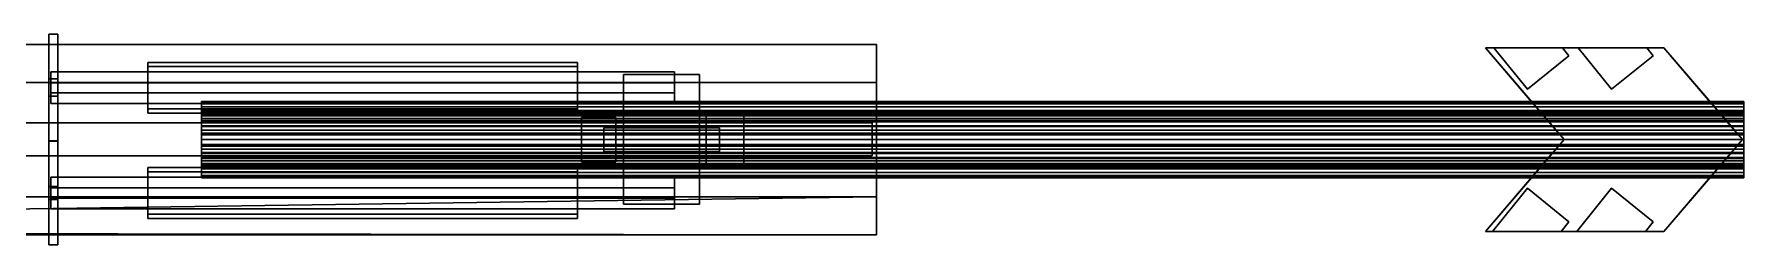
# Model space of a CAD drawing. Extents: x -2.54 to 6.38, y -0.27 to 0.27.
# Drawn here: x 2.004 to 6.375, y -0.268 to 0.269 of the extents above; entities that cross this region are included whole.
import ezdxf

# ---------------------------------------------------------------- set-up
doc = ezdxf.new("R2010")
doc.units = 0
for name, color, linetype in [('BIPODE', 168, 'CONTINUOUS'), ('CA_ON', 168, 'CONTINUOUS'), ('CUERPO', 168, 'CONTINUOUS')]:
    doc.layers.add(name, color=color, linetype=linetype)

msp = doc.modelspace()

# ---------------------------------------------------------------- meshes
at = {"layer": 'BIPODE'}
mesh = msp.add_polyface(dxfattribs=at)
corners = [(2.0419, -0.003, 0.9978), (2.0419, 0.1111, 1.1452), (2.0649, -0.003, 0.9978), (2.0649, 0.1111, 1.1452), (2.0649, 0.155, 0.8756), (2.0649, 0.269, 1.023), (2.0419, 0.155, 0.8756), (2.0419, 0.269, 1.023), (2.0419, -0.1527, 0.8782), (2.0419, -0.2683, 1.0276), (2.0649, -0.1527, 0.8782), (2.0649, -0.2683, 1.0276), (2.0649, -0.004, 0.9933), (2.0649, -0.1196, 1.1426), (2.0419, -0.004, 0.9933), (2.0419, -0.1196, 1.1426), (2.295, 0.0675, 1.0495), (2.295, 0.0783, 1.0634), (3.3937, 0.0675, 1.0495), (3.3937, 0.0783, 1.0634), (3.3937, 0.1865, 0.9574), (3.3937, 0.1973, 0.9713), (2.295, 0.1865, 0.9574), (2.295, 0.1973, 0.9713), (2.0469, 0.092, 1.0132), (2.0469, 0.1196, 1.0489), (3.6418, 0.092, 1.0132), (3.6418, 0.1196, 1.0489), (3.6418, 0.1452, 0.972), (3.6418, 0.1728, 1.0077), (2.0469, 0.1452, 0.972), (2.0469, 0.1728, 1.0077), (2.295, -0.1903, 0.9574), (2.295, -0.201, 0.9713), (3.3937, -0.1903, 0.9574), (3.3937, -0.201, 0.9713), (3.3937, -0.0713, 1.0495), (3.3937, -0.082, 1.0634), (2.295, -0.0713, 1.0495), (2.295, -0.082, 1.0634), (2.0469, -0.149, 0.972), (2.0469, -0.1766, 1.0077), (3.6418, -0.149, 0.972), (3.6418, -0.1766, 1.0077), (3.6418, -0.0957, 1.0132), (3.6418, -0.1233, 1.0489), (2.0469, -0.0957, 1.0132), (2.0469, -0.1233, 1.0489), (3.511, -0.03, 1.0458), (3.511, -0.03, 1.0676), (3.7057, -0.03, 1.0458), (3.7057, -0.03, 1.0676), (3.7057, 0.03, 1.0458), (3.7057, 0.03, 1.0676), (3.511, 0.03, 1.0458), (3.511, 0.03, 1.0676), (3.511, -0.1643, 0.9439), (3.511, -0.1643, 0.9658), (3.7057, -0.1643, 0.9439), (3.7057, -0.1643, 0.9658), (3.7057, 0.1663, 0.9396), (3.7057, 0.1663, 0.9614), (3.511, 0.1663, 0.9396), (3.511, 0.1663, 0.9614), (3.4606, -0.03, 1.0351), (3.4606, -0.03, 1.0836), (3.7562, -0.03, 1.0351), (3.7562, -0.03, 1.0836), (3.7562, 0.03, 1.0351), (3.7562, 0.03, 1.0836), (3.4606, 0.03, 1.0351), (3.4606, 0.03, 1.0836), (3.7222, -0.0641, 1.0039), (3.7222, -0.0641, 1.1935), (3.8186, -0.0641, 1.0039), (3.8186, -0.0641, 1.1935), (3.8186, 0.0641, 1.0039), (3.8186, 0.0641, 1.1935), (3.7222, 0.0641, 1.0039), (3.7222, 0.0641, 1.1935), (3.4038, -0.0563, 1.0106), (3.4038, -0.0563, 1.1869), (3.4912, -0.0563, 1.0106), (3.4912, -0.0563, 1.1869), (3.4912, 0.0563, 1.0106), (3.4912, 0.0563, 1.1869), (3.4038, 0.0563, 1.0106), (3.4038, 0.0563, 1.1869)]
mesh.append_faces([[corners[k] for k in face] for face in [(0, 1, 3, 2), (2, 3, 5, 4), (4, 5, 7, 6), (6, 7, 1, 0), (1, 7, 5, 3), (6, 0, 2, 4), (8, 9, 11, 10), (10, 11, 13, 12), (12, 13, 15, 14), (14, 15, 9, 8), (9, 15, 13, 11), (14, 8, 10, 12), (16, 17, 19, 18), (18, 19, 21, 20), (20, 21, 23, 22), (22, 23, 17, 16), (17, 23, 21, 19), (22, 16, 18, 20), (24, 25, 27, 26), (26, 27, 29, 28), (28, 29, 31, 30), (30, 31, 25, 24), (25, 31, 29, 27), (30, 24, 26, 28), (32, 33, 35, 34), (34, 35, 37, 36), (36, 37, 39, 38), (38, 39, 33, 32), (33, 39, 37, 35), (38, 32, 34, 36), (40, 41, 43, 42), (42, 43, 45, 44), (44, 45, 47, 46), (46, 47, 41, 40), (41, 47, 45, 43), (46, 40, 42, 44), (56, 57, 59, 58), (50, 51, 53, 52), (60, 61, 63, 62), (54, 55, 49, 48), (49, 55, 53, 51), (54, 48, 50, 52), (48, 56, 58, 50), (50, 58, 59, 51), (51, 59, 57, 49), (49, 57, 56, 48), (52, 60, 62, 54), (54, 62, 63, 55), (55, 63, 61, 53), (53, 61, 60, 52), (64, 65, 67, 66), (66, 67, 69, 68), (68, 69, 71, 70), (70, 71, 65, 64), (65, 71, 69, 67), (70, 64, 66, 68), (72, 73, 75, 74), (74, 75, 77, 76), (76, 77, 79, 78), (78, 79, 73, 72), (73, 79, 77, 75), (78, 72, 74, 76), (80, 81, 83, 82), (82, 83, 85, 84), (84, 85, 87, 86), (86, 87, 81, 80), (81, 87, 85, 83), (86, 80, 82, 84)]])
at = {"layer": 'CA_ON'}
mesh = msp.add_polyface(dxfattribs=at)
corners = [(6.3754, 0, 1.4892), (2.4318, 0, 1.4892), (2.4318, -0.0123, 1.4881), (6.3754, -0.0123, 1.4881), (2.4318, -0.0169, 1.5142), (6.3754, -0.0169, 1.5142), (6.3754, -0.0332, 1.5098), (2.4318, -0.0332, 1.5098), (2.4318, -0.0241, 1.4849), (6.3754, -0.0241, 1.4849), (6.3754, -0.0485, 1.5027), (2.4318, -0.0485, 1.5027), (2.4318, -0.0353, 1.4797), (6.3754, -0.0353, 1.4797), (6.3754, -0.0624, 1.493), (2.4318, -0.0624, 1.493), (2.4318, -0.0454, 1.4727), (6.3754, -0.0454, 1.4727), (6.3754, -0.0743, 1.481), (2.4318, -0.0743, 1.481), (2.4318, -0.0541, 1.464), (6.3754, -0.0541, 1.464), (6.3754, -0.0841, 1.4672), (2.4318, -0.0841, 1.4672), (2.4318, -0.0611, 1.4539), (6.3754, -0.0611, 1.4539), (6.3754, -0.0912, 1.4518), (2.4318, -0.0912, 1.4518), (2.4318, -0.0663, 1.4428), (6.3754, -0.0663, 1.4428), (6.3754, -0.0956, 1.4355), (2.4318, -0.0956, 1.4355), (2.4318, -0.0695, 1.4309), (6.3754, -0.0695, 1.4309), (6.3754, -0.0971, 1.4186), (2.4318, -0.0971, 1.4186), (2.4318, -0.0706, 1.4186), (6.3754, -0.0706, 1.4186), (6.3754, -0.0956, 1.4018), (2.4318, -0.0956, 1.4018), (2.4318, -0.0695, 1.4064), (6.3754, -0.0695, 1.4064), (6.3754, -0.0912, 1.3854), (2.4318, -0.0912, 1.3854), (2.4318, -0.0663, 1.3945), (6.3754, -0.0663, 1.3945), (6.3754, -0.0841, 1.3701), (2.4318, -0.0841, 1.3701), (2.4318, -0.0611, 1.3833), (6.3754, -0.0611, 1.3833), (6.3754, -0.0743, 1.3562), (2.4318, -0.0743, 1.3562), (2.4318, -0.0541, 1.3733), (6.3754, -0.0541, 1.3733), (6.3754, -0.0624, 1.3443), (2.4318, -0.0624, 1.3443), (2.4318, -0.0454, 1.3646), (6.3754, -0.0454, 1.3646), (6.3754, -0.0485, 1.3346), (2.4318, -0.0485, 1.3346), (2.4318, -0.0353, 1.3575), (6.3754, -0.0353, 1.3575), (6.3754, -0.0332, 1.3274), (2.4318, -0.0332, 1.3274), (2.4318, -0.0241, 1.3523), (6.3754, -0.0241, 1.3523), (6.3754, -0.0169, 1.323), (2.4318, -0.0169, 1.323), (2.4318, -0.0123, 1.3491), (6.3754, -0.0123, 1.3491), (6.3754, 0, 1.3216), (2.4318, 0, 1.3216), (2.4318, 0, 1.348), (6.3754, 0, 1.348), (5.7332, -0.2342, 1.5077), (5.7332, -0.2342, 1.3319), (5.7146, -0.2342, 1.2956), (5.7146, -0.2342, 1.5365), (5.7367, 0.2342, 1.3319), (5.7367, 0.2342, 1.5077), (5.7146, 0.2342, 1.2956)]
mesh.append_faces([[corners[k] for k in face] for face in [(0, 1, 2, 3), (4, 5, 6, 7), (3, 2, 8, 9), (7, 6, 10, 11), (9, 8, 12, 13), (11, 10, 14, 15), (13, 12, 16, 17), (15, 14, 18, 19), (17, 16, 20, 21), (19, 18, 22, 23), (21, 20, 24, 25), (23, 22, 26, 27), (25, 24, 28, 29), (27, 26, 30, 31), (29, 28, 32, 33), (31, 30, 34, 35), (33, 32, 36, 37), (35, 34, 38, 39), (37, 36, 40, 41), (39, 38, 42, 43), (41, 40, 44, 45), (43, 42, 46, 47), (45, 44, 48, 49), (47, 46, 50, 51), (49, 48, 52, 53), (51, 50, 54, 55), (53, 52, 56, 57), (55, 54, 58, 59), (57, 56, 60, 61), (59, 58, 62, 63), (61, 60, 64, 65), (63, 62, 66, 67), (65, 64, 68, 69), (67, 66, 70, 71), (69, 68, 72, 73), (74, 75, 76, 77), (78, 79, 80, 80)]])
mesh = msp.add_polyface(dxfattribs=at)
corners = [(5.7332, -0.2342, 1.3319), (5.9085, -0.2342, 1.3319), (5.7146, -0.2342, 1.2956), (5.7146, 0.2342, 1.5365), (5.7146, 0.2342, 1.2956), (5.7367, 0.2342, 1.5077), (5.8873, 0.0332, 1.3274), (5.9014, 0.0169, 1.323), (5.9014, 0.0169, 1.5142), (5.8873, 0.0332, 1.5098), (5.8742, 0.0485, 1.3346), (5.8742, 0.0485, 1.5027), (5.8623, 0.0624, 1.3443), (5.8623, 0.0624, 1.493), (5.852, 0.0743, 1.3562), (5.852, 0.0743, 1.481), (5.8437, 0.0841, 1.4672), (5.8437, 0.0841, 1.3701), (5.8375, 0.0912, 1.3854), (5.8338, 0.0956, 1.4018), (5.8375, 0.0912, 1.4518), (5.8325, 0.0971, 1.4186), (5.8338, 0.0956, 1.4355), (5.9014, -0.0169, 1.323), (5.8873, -0.0332, 1.3274), (5.8873, -0.0332, 1.5098), (5.9014, -0.0169, 1.5142), (5.7146, -0.2342, 1.5365), (5.8742, -0.0485, 1.3346), (5.8742, -0.0485, 1.5027), (5.8623, -0.0624, 1.3443), (5.8623, -0.0624, 1.493), (5.852, -0.0743, 1.3562), (5.852, -0.0743, 1.481), (5.8437, -0.0841, 1.4672), (5.8437, -0.0841, 1.3701), (5.8375, -0.0912, 1.3854), (5.8375, -0.0912, 1.4518), (5.8338, -0.0956, 1.4018), (5.8325, -0.0971, 1.4186), (5.8338, -0.0956, 1.4355), (5.822, 0.1284, 1.5077), (5.7367, 0.2342, 1.5077), (5.7367, 0.2342, 1.3319), (5.822, 0.1284, 1.3319), (5.822, -0.124, 1.3319), (5.7332, -0.2342, 1.3319), (5.7332, -0.2342, 1.5077), (5.822, -0.124, 1.5077), (5.9085, -0.2342, 1.5077), (5.9283, -0.2096, 1.5077)]
mesh.append_faces([[corners[k] for k in face] for face in [(0, 1, 2, 2), (3, 4, 5, 5), (6, 7, 4, 4), (3, 8, 9, 9), (10, 6, 4, 4), (3, 9, 11, 11), (12, 10, 4, 4), (3, 11, 13, 13), (14, 12, 4, 4), (3, 13, 15, 15), (4, 3, 15, 16), (17, 14, 4, 4), (18, 17, 4, 4), (19, 18, 4, 4), (4, 16, 20, 20), (21, 19, 4, 4), (4, 20, 22, 22), (4, 22, 21, 21), (2, 23, 24, 24), (25, 26, 27, 27), (2, 24, 28, 28), (29, 25, 27, 27), (2, 28, 30, 30), (31, 29, 27, 27), (2, 30, 32, 32), (33, 31, 27, 27), (33, 27, 34, 34), (2, 32, 35, 35), (2, 35, 36, 36), (34, 27, 2, 37), (2, 36, 38, 38), (2, 38, 39, 39), (40, 37, 2, 2), (39, 40, 2, 2), (41, 42, 43, 44), (45, 46, 47, 48), (48, 47, 49, 50)]])
mesh = msp.add_polyface(dxfattribs=at)
corners = [(5.912, 0.2342, 1.3319), (5.7367, 0.2342, 1.3319), (5.7146, 0.2342, 1.2956), (6.171, 0.2342, 1.2956), (5.9519, 0.2342, 1.3319), (5.9519, 0.2342, 1.5077), (5.912, 0.2342, 1.5077), (5.7367, 0.2342, 1.5077), (6.171, 0.2342, 1.5365), (5.7146, 0.2342, 1.5365), (6.1271, 0.2342, 1.3319), (6.1271, 0.2342, 1.5077), (5.9014, 0.0169, 1.323), (5.9159, 0, 1.3216), (5.9159, 0, 1.2956), (5.9159, 0, 1.5365), (5.9159, 0, 1.5157), (5.9014, 0.0169, 1.5142), (6.3723, 0, 1.5365), (6.3723, 0, 1.2956), (6.3437, 0.0332, 1.3274), (6.3578, 0.0169, 1.323), (5.9014, 0.0169, 1.323), (5.8873, 0.0332, 1.3274), (5.8742, 0.0485, 1.3346), (6.3306, 0.0485, 1.3346), (5.8623, 0.0624, 1.3443), (6.3187, 0.0624, 1.3443), (5.852, 0.0743, 1.3562), (6.3084, 0.0743, 1.3562), (5.8437, 0.0841, 1.3701), (6.3, 0.0841, 1.3701), (6.2939, 0.0912, 1.3854), (5.8375, 0.0912, 1.3854), (5.8338, 0.0956, 1.4018), (6.2901, 0.0956, 1.4018), (5.8325, 0.0971, 1.4186), (6.2889, 0.0971, 1.4186), (5.8338, 0.0956, 1.4355), (6.2901, 0.0956, 1.4355), (5.8375, 0.0912, 1.4518), (6.2939, 0.0912, 1.4518), (5.8437, 0.0841, 1.4672), (6.3, 0.0841, 1.4672), (5.852, 0.0743, 1.481), (6.3084, 0.0743, 1.481), (5.8623, 0.0624, 1.493), (6.3187, 0.0624, 1.493), (5.8742, 0.0485, 1.5027), (6.3306, 0.0485, 1.5027), (5.8873, 0.0332, 1.5098), (6.3437, 0.0332, 1.5098), (5.9014, 0.0169, 1.5142), (6.3578, 0.0169, 1.5142), (5.9159, 0, 1.5157), (6.3723, 0, 1.5157), (6.1435, 0.214, 1.3319), (6.1271, 0.2342, 1.3319), (6.1271, 0.2342, 1.5077), (6.1435, 0.214, 1.5077), (6.0372, 0.1284, 1.5077), (6.0372, 0.1284, 1.3319), (5.9519, 0.2342, 1.5077), (5.9519, 0.2342, 1.3319), (5.9283, 0.214, 1.3319), (5.912, 0.2342, 1.3319), (5.912, 0.2342, 1.5077), (5.9283, 0.214, 1.5077), (5.822, 0.1284, 1.5077), (5.822, 0.1284, 1.3319), (5.7367, 0.2342, 1.3319), (5.7367, 0.2342, 1.5077)]
mesh.append_faces([[corners[k] for k in face] for face in [(0, 1, 2, 3), (4, 5, 6, 0), (7, 6, 8, 9), (10, 4, 3, 3), (4, 0, 3, 3), (8, 6, 5, 5), (8, 5, 11, 11), (12, 13, 14, 2), (9, 15, 16, 17), (15, 9, 8, 18), (2, 14, 19, 3), (20, 21, 22, 23), (20, 23, 24, 25), (26, 27, 25, 24), (27, 26, 28, 29), (30, 31, 29, 28), (32, 31, 30, 33), (34, 35, 32, 33), (36, 37, 35, 34), (38, 39, 37, 36), (39, 38, 40, 41), (41, 40, 42, 43), (44, 45, 43, 42), (44, 46, 47, 45), (47, 46, 48, 49), (49, 48, 50, 51), (52, 53, 51, 50), (53, 52, 54, 55), (56, 57, 58, 59), (56, 59, 60, 61), (60, 62, 63, 61), (61, 63, 57, 56), (59, 58, 62, 60), (64, 65, 66, 67), (64, 67, 68, 69), (69, 70, 65, 64), (67, 66, 71, 68)]])
mesh = msp.add_polyface(dxfattribs=at)
corners = [(6.3754, 0, 1.3216), (6.3754, 0, 1.348), (6.3754, 0.0123, 1.3491), (6.3754, 0.0169, 1.323), (6.3754, 0.0241, 1.3523), (6.3754, 0.0332, 1.3274), (6.3754, 0.0353, 1.3575), (6.3754, 0.0485, 1.3346), (6.3754, 0.0454, 1.3646), (6.3754, 0.0624, 1.3443), (6.3754, 0.0541, 1.3733), (6.3754, 0.0743, 1.3562), (6.3754, 0.0611, 1.3833), (6.3754, 0.0841, 1.3701), (6.3754, 0.0663, 1.3945), (6.3754, 0.0912, 1.3854), (6.3754, 0.0695, 1.4064), (6.3754, 0.0956, 1.4018), (6.3754, 0.0706, 1.4186), (6.3754, 0.0971, 1.4186), (6.3754, 0.0695, 1.4309), (6.3754, 0.0956, 1.4355), (6.3754, 0.0663, 1.4428), (6.3754, 0.0912, 1.4518), (6.3754, 0.0611, 1.4539), (6.3754, 0.0841, 1.4672), (6.3754, 0.0541, 1.464), (6.3754, 0.0743, 1.481), (6.3754, 0.0454, 1.4727), (6.3754, 0.0624, 1.493), (6.3754, 0.0353, 1.4797), (6.3754, 0.0485, 1.5027), (6.3754, 0.0241, 1.4849), (6.3754, 0.0332, 1.5098), (6.3754, 0.0123, 1.4881), (6.3754, 0.0169, 1.5142), (6.3754, 0, 1.4892), (6.3754, 0, 1.5157), (6.3723, 0, 1.5157), (6.3723, 0, 1.5365), (6.171, 0.2342, 1.5365), (6.3578, 0.0169, 1.5142), (6.171, 0.2342, 1.2956), (6.3723, 0, 1.2956), (6.3723, 0, 1.3216), (6.3578, 0.0169, 1.323), (6.3437, 0.0332, 1.3274), (6.3437, 0.0332, 1.5098), (6.3306, 0.0485, 1.3346), (6.3306, 0.0485, 1.5027), (6.3187, 0.0624, 1.3443), (6.3187, 0.0624, 1.493), (6.3084, 0.0743, 1.3562), (6.3084, 0.0743, 1.481), (6.3, 0.0841, 1.3701), (6.2939, 0.0912, 1.3854), (6.3, 0.0841, 1.4672), (6.2901, 0.0956, 1.4018), (6.2939, 0.0912, 1.4518), (6.2889, 0.0971, 1.4186), (6.2901, 0.0956, 1.4355), (6.1271, 0.2342, 1.5077), (6.1271, 0.2342, 1.3319)]
mesh.append_faces([[corners[k] for k in face] for face in [(0, 1, 2, 3), (3, 2, 4, 5), (5, 4, 6, 7), (7, 6, 8, 9), (9, 8, 10, 11), (11, 10, 12, 13), (13, 12, 14, 15), (15, 14, 16, 17), (17, 16, 18, 19), (19, 18, 20, 21), (21, 20, 22, 23), (23, 22, 24, 25), (25, 24, 26, 27), (27, 26, 28, 29), (29, 28, 30, 31), (31, 30, 32, 33), (33, 32, 34, 35), (35, 34, 36, 37), (38, 39, 40, 41), (42, 43, 44, 45), (42, 45, 46, 46), (47, 41, 40, 40), (42, 46, 48, 48), (49, 47, 40, 40), (42, 48, 50, 50), (51, 49, 40, 40), (42, 50, 52, 52), (53, 51, 40, 40), (42, 52, 54, 54), (42, 54, 55, 55), (56, 53, 40, 42), (42, 55, 57, 57), (58, 56, 42, 42), (42, 57, 59, 59), (60, 58, 42, 42), (59, 60, 42, 42), (61, 62, 42, 40)]])
mesh = msp.add_polyface(dxfattribs=at)
corners = [(2.4318, 0, 1.348), (2.4318, 0, 1.3216), (2.4318, 0.0169, 1.323), (2.4318, 0.0123, 1.3491), (2.4318, 0.0332, 1.3274), (2.4318, 0.0241, 1.3523), (2.4318, 0.0485, 1.3346), (2.4318, 0.0353, 1.3575), (2.4318, 0.0624, 1.3443), (2.4318, 0.0454, 1.3646), (2.4318, 0.0743, 1.3562), (2.4318, 0.0541, 1.3733), (2.4318, 0.0841, 1.3701), (2.4318, 0.0611, 1.3833), (2.4318, 0.0912, 1.3854), (2.4318, 0.0663, 1.3945), (2.4318, 0.0956, 1.4018), (2.4318, 0.0695, 1.4064), (2.4318, 0.0971, 1.4186), (2.4318, 0.0706, 1.4186), (2.4318, 0.0956, 1.4355), (2.4318, 0.0695, 1.4309), (2.4318, 0.0912, 1.4518), (2.4318, 0.0663, 1.4428), (2.4318, 0.0841, 1.4672), (2.4318, 0.0611, 1.4539), (2.4318, 0.0743, 1.481), (2.4318, 0.0541, 1.464), (2.4318, 0.0624, 1.493), (2.4318, 0.0454, 1.4727), (2.4318, 0.0485, 1.5027), (2.4318, 0.0353, 1.4797), (2.4318, 0.0332, 1.5098), (2.4318, 0.0241, 1.4849), (2.4318, 0.0169, 1.5142), (2.4318, 0.0123, 1.4881), (2.4318, 0, 1.5157), (2.4318, 0, 1.4892), (2.4318, -0.0169, 1.5142), (2.4318, -0.0123, 1.4881), (2.4318, -0.0332, 1.5098), (2.4318, -0.0241, 1.4849), (2.4318, -0.0485, 1.5027), (2.4318, -0.0353, 1.4797), (2.4318, -0.0624, 1.493), (2.4318, -0.0454, 1.4727), (2.4318, -0.0743, 1.481), (2.4318, -0.0541, 1.464), (2.4318, -0.0841, 1.4672), (2.4318, -0.0611, 1.4539), (2.4318, -0.0912, 1.4518), (2.4318, -0.0663, 1.4428), (2.4318, -0.0956, 1.4355), (2.4318, -0.0695, 1.4309), (2.4318, -0.0971, 1.4186), (2.4318, -0.0706, 1.4186), (2.4318, -0.0956, 1.4018), (2.4318, -0.0695, 1.4064), (2.4318, -0.0912, 1.3854), (2.4318, -0.0663, 1.3945), (2.4318, -0.0841, 1.3701), (2.4318, -0.0611, 1.3833), (2.4318, -0.0743, 1.3562), (2.4318, -0.0541, 1.3733), (2.4318, -0.0624, 1.3443), (2.4318, -0.0454, 1.3646), (2.4318, -0.0485, 1.3346), (2.4318, -0.0353, 1.3575), (2.4318, -0.0332, 1.3274), (2.4318, -0.0241, 1.3523), (2.4318, -0.0169, 1.323), (2.4318, -0.0123, 1.3491)]
mesh.append_faces([[corners[k] for k in face] for face in [(0, 1, 2, 3), (3, 2, 4, 5), (5, 4, 6, 7), (7, 6, 8, 9), (9, 8, 10, 11), (11, 10, 12, 13), (13, 12, 14, 15), (15, 14, 16, 17), (17, 16, 18, 19), (19, 18, 20, 21), (21, 20, 22, 23), (23, 22, 24, 25), (25, 24, 26, 27), (27, 26, 28, 29), (29, 28, 30, 31), (31, 30, 32, 33), (33, 32, 34, 35), (35, 34, 36, 37), (37, 36, 38, 39), (39, 38, 40, 41), (41, 40, 42, 43), (43, 42, 44, 45), (45, 44, 46, 47), (47, 46, 48, 49), (49, 48, 50, 51), (51, 50, 52, 53), (53, 52, 54, 55), (55, 54, 56, 57), (57, 56, 58, 59), (59, 58, 60, 61), (61, 60, 62, 63), (63, 62, 64, 65), (65, 64, 66, 67), (67, 66, 68, 69), (69, 68, 70, 71), (71, 70, 1, 0)]])
mesh = msp.add_polyface(dxfattribs=at)
corners = [(2.4318, 0, 1.3216), (6.3754, 0, 1.3216), (6.3754, 0.0169, 1.323), (2.4318, 0.0169, 1.323), (6.3754, 0, 1.348), (2.4318, 0, 1.348), (2.4318, 0.0123, 1.3491), (6.3754, 0.0123, 1.3491), (6.3754, 0.0332, 1.3274), (2.4318, 0.0332, 1.3274), (2.4318, 0.0241, 1.3523), (6.3754, 0.0241, 1.3523), (6.3754, 0.0485, 1.3346), (2.4318, 0.0485, 1.3346), (2.4318, 0.0353, 1.3575), (6.3754, 0.0353, 1.3575), (6.3754, 0.0624, 1.3443), (2.4318, 0.0624, 1.3443), (2.4318, 0.0454, 1.3646), (6.3754, 0.0454, 1.3646), (6.3754, 0.0743, 1.3562), (2.4318, 0.0743, 1.3562), (2.4318, 0.0541, 1.3733), (6.3754, 0.0541, 1.3733), (6.3754, 0.0841, 1.3701), (2.4318, 0.0841, 1.3701), (2.4318, 0.0611, 1.3833), (6.3754, 0.0611, 1.3833), (6.3754, 0.0912, 1.3854), (2.4318, 0.0912, 1.3854), (2.4318, 0.0663, 1.3945), (6.3754, 0.0663, 1.3945), (6.3754, 0.0956, 1.4018), (2.4318, 0.0956, 1.4018), (2.4318, 0.0695, 1.4064), (6.3754, 0.0695, 1.4064), (6.3754, 0.0971, 1.4186), (2.4318, 0.0971, 1.4186), (2.4318, 0.0706, 1.4186), (6.3754, 0.0706, 1.4186), (6.3754, 0.0956, 1.4355), (2.4318, 0.0956, 1.4355), (2.4318, 0.0695, 1.4309), (6.3754, 0.0695, 1.4309), (6.3754, 0.0912, 1.4518), (2.4318, 0.0912, 1.4518), (2.4318, 0.0663, 1.4428), (6.3754, 0.0663, 1.4428), (6.3754, 0.0841, 1.4672), (2.4318, 0.0841, 1.4672), (2.4318, 0.0611, 1.4539), (6.3754, 0.0611, 1.4539), (6.3754, 0.0743, 1.481), (2.4318, 0.0743, 1.481), (2.4318, 0.0541, 1.464), (6.3754, 0.0541, 1.464), (6.3754, 0.0624, 1.493), (2.4318, 0.0624, 1.493), (2.4318, 0.0454, 1.4727), (6.3754, 0.0454, 1.4727), (6.3754, 0.0485, 1.5027), (2.4318, 0.0485, 1.5027), (2.4318, 0.0353, 1.4797), (6.3754, 0.0353, 1.4797), (6.3754, 0.0332, 1.5098), (2.4318, 0.0332, 1.5098), (2.4318, 0.0241, 1.4849), (6.3754, 0.0241, 1.4849), (6.3754, 0.0169, 1.5142), (2.4318, 0.0169, 1.5142), (2.4318, 0.0123, 1.4881), (6.3754, 0.0123, 1.4881), (6.3754, 0, 1.5157), (2.4318, 0, 1.5157), (2.4318, 0, 1.4892), (6.3754, 0, 1.4892), (6.3754, -0.0169, 1.5142), (2.4318, -0.0169, 1.5142)]
mesh.append_faces([[corners[k] for k in face] for face in [(0, 1, 2, 3), (4, 5, 6, 7), (3, 2, 8, 9), (7, 6, 10, 11), (9, 8, 12, 13), (11, 10, 14, 15), (13, 12, 16, 17), (15, 14, 18, 19), (17, 16, 20, 21), (19, 18, 22, 23), (21, 20, 24, 25), (23, 22, 26, 27), (25, 24, 28, 29), (27, 26, 30, 31), (29, 28, 32, 33), (31, 30, 34, 35), (33, 32, 36, 37), (35, 34, 38, 39), (37, 36, 40, 41), (39, 38, 42, 43), (41, 40, 44, 45), (43, 42, 46, 47), (45, 44, 48, 49), (47, 46, 50, 51), (49, 48, 52, 53), (51, 50, 54, 55), (53, 52, 56, 57), (55, 54, 58, 59), (57, 56, 60, 61), (59, 58, 62, 63), (61, 60, 64, 65), (63, 62, 66, 67), (65, 64, 68, 69), (67, 66, 70, 71), (69, 68, 72, 73), (71, 70, 74, 75), (73, 72, 76, 77)]])
mesh = msp.add_polyface(dxfattribs=at)
corners = [(5.9484, -0.2342, 1.5077), (5.9484, -0.2342, 1.3319), (5.9085, -0.2342, 1.3319), (5.9085, -0.2342, 1.5077), (5.7146, -0.2342, 1.2956), (6.171, -0.2342, 1.2956), (6.1237, -0.2342, 1.3319), (6.1237, -0.2342, 1.5077), (6.171, -0.2342, 1.5365), (5.7332, -0.2342, 1.5077), (5.7146, -0.2342, 1.5365), (5.9159, 0, 1.5157), (5.9159, 0, 1.5365), (5.9014, -0.0169, 1.5142), (5.9159, 0, 1.2956), (5.9159, 0, 1.3216), (5.9014, -0.0169, 1.323), (6.3723, 0, 1.5365), (6.3723, 0, 1.2956), (6.3723, 0, 1.3216), (5.9159, 0, 1.3216), (5.9014, 0.0169, 1.323), (6.3578, 0.0169, 1.323), (6.3723, 0, 1.5157), (5.9159, 0, 1.5157), (5.9014, -0.0169, 1.5142), (6.3578, -0.0169, 1.5142), (6.3437, -0.0332, 1.5098), (5.8873, -0.0332, 1.5098), (6.3306, -0.0485, 1.5027), (5.8742, -0.0485, 1.5027), (5.8623, -0.0624, 1.493), (6.3187, -0.0624, 1.493), (5.852, -0.0743, 1.481), (6.3084, -0.0743, 1.481), (5.8437, -0.0841, 1.4672), (6.3, -0.0841, 1.4672), (5.8375, -0.0912, 1.4518), (6.2939, -0.0912, 1.4518), (5.8338, -0.0956, 1.4355), (6.2901, -0.0956, 1.4355), (5.8325, -0.0971, 1.4186), (6.2889, -0.0971, 1.4186), (5.8338, -0.0956, 1.4018), (6.2901, -0.0956, 1.4018), (5.8375, -0.0912, 1.3854), (6.2939, -0.0912, 1.3854), (6.3, -0.0841, 1.3701), (5.8437, -0.0841, 1.3701), (5.852, -0.0743, 1.3562), (6.3084, -0.0743, 1.3562), (5.8623, -0.0624, 1.3443), (6.3187, -0.0624, 1.3443), (5.8742, -0.0485, 1.3346), (6.3306, -0.0485, 1.3346), (5.8873, -0.0332, 1.3274), (6.3437, -0.0332, 1.3274), (5.9014, -0.0169, 1.323), (6.3578, -0.0169, 1.323), (6.1435, -0.2096, 1.5077), (6.1237, -0.2342, 1.5077), (6.1237, -0.2342, 1.3319), (6.1435, -0.2096, 1.3319), (6.0372, -0.124, 1.3319), (6.0372, -0.124, 1.5077), (5.9484, -0.2342, 1.3319), (5.9484, -0.2342, 1.5077), (5.9283, -0.2096, 1.5077), (5.9085, -0.2342, 1.5077), (5.9085, -0.2342, 1.3319), (5.9283, -0.2096, 1.3319), (5.822, -0.124, 1.3319), (5.822, -0.124, 1.5077), (5.7332, -0.2342, 1.3319)]
mesh.append_faces([[corners[k] for k in face] for face in [(0, 1, 2, 3), (4, 2, 1, 1), (5, 4, 1, 6), (7, 0, 8, 8), (3, 9, 10, 8), (3, 8, 0, 0), (11, 12, 10, 13), (4, 14, 15, 16), (10, 12, 17, 8), (14, 4, 5, 18), (19, 20, 21, 22), (23, 24, 25, 26), (27, 26, 25, 28), (29, 27, 28, 30), (31, 32, 29, 30), (32, 31, 33, 34), (34, 33, 35, 36), (37, 38, 36, 35), (39, 40, 38, 37), (41, 42, 40, 39), (43, 44, 42, 41), (44, 43, 45, 46), (47, 46, 45, 48), (49, 50, 47, 48), (51, 52, 50, 49), (52, 51, 53, 54), (54, 53, 55, 56), (56, 55, 57, 58), (58, 57, 20, 19), (59, 60, 61, 62), (59, 62, 63, 64), (63, 65, 66, 64), (64, 66, 60, 59), (62, 61, 65, 63), (67, 68, 69, 70), (67, 70, 71, 72), (70, 69, 73, 71)]])
mesh = msp.add_polyface(dxfattribs=at)
corners = [(6.3754, 0, 1.5157), (6.3754, 0, 1.4892), (6.3754, -0.0123, 1.4881), (6.3754, -0.0169, 1.5142), (6.3754, -0.0241, 1.4849), (6.3754, -0.0332, 1.5098), (6.3754, -0.0353, 1.4797), (6.3754, -0.0485, 1.5027), (6.3754, -0.0454, 1.4727), (6.3754, -0.0624, 1.493), (6.3754, -0.0541, 1.464), (6.3754, -0.0743, 1.481), (6.3754, -0.0611, 1.4539), (6.3754, -0.0841, 1.4672), (6.3754, -0.0663, 1.4428), (6.3754, -0.0912, 1.4518), (6.3754, -0.0695, 1.4309), (6.3754, -0.0956, 1.4355), (6.3754, -0.0706, 1.4186), (6.3754, -0.0971, 1.4186), (6.3754, -0.0695, 1.4064), (6.3754, -0.0956, 1.4018), (6.3754, -0.0663, 1.3945), (6.3754, -0.0912, 1.3854), (6.3754, -0.0611, 1.3833), (6.3754, -0.0841, 1.3701), (6.3754, -0.0541, 1.3733), (6.3754, -0.0743, 1.3562), (6.3754, -0.0454, 1.3646), (6.3754, -0.0624, 1.3443), (6.3754, -0.0353, 1.3575), (6.3754, -0.0485, 1.3346), (6.3754, -0.0241, 1.3523), (6.3754, -0.0332, 1.3274), (6.3754, -0.0123, 1.3491), (6.3754, -0.0169, 1.323), (6.3754, 0, 1.348), (6.3754, 0, 1.3216), (6.171, -0.2342, 1.5365), (6.171, -0.2342, 1.2956), (6.1237, -0.2342, 1.3319), (6.1237, -0.2342, 1.5077), (6.3723, 0, 1.3216), (6.3723, 0, 1.2956), (6.3578, -0.0169, 1.323), (6.3723, 0, 1.5365), (6.3723, 0, 1.5157), (6.3578, -0.0169, 1.5142), (6.3437, -0.0332, 1.3274), (6.3437, -0.0332, 1.5098), (6.3306, -0.0485, 1.3346), (6.3306, -0.0485, 1.5027), (6.3187, -0.0624, 1.3443), (6.3187, -0.0624, 1.493), (6.3084, -0.0743, 1.3562), (6.3084, -0.0743, 1.481), (6.3, -0.0841, 1.3701), (6.2939, -0.0912, 1.3854), (6.3, -0.0841, 1.4672), (6.2901, -0.0956, 1.4018), (6.2939, -0.0912, 1.4518), (6.2889, -0.0971, 1.4186), (6.2901, -0.0956, 1.4355)]
mesh.append_faces([[corners[k] for k in face] for face in [(0, 1, 2, 3), (3, 2, 4, 5), (5, 4, 6, 7), (7, 6, 8, 9), (9, 8, 10, 11), (11, 10, 12, 13), (13, 12, 14, 15), (15, 14, 16, 17), (17, 16, 18, 19), (19, 18, 20, 21), (21, 20, 22, 23), (23, 22, 24, 25), (25, 24, 26, 27), (27, 26, 28, 29), (29, 28, 30, 31), (31, 30, 32, 33), (33, 32, 34, 35), (35, 34, 36, 37), (38, 39, 40, 41), (42, 43, 39, 44), (38, 45, 46, 47), (48, 44, 39, 39), (38, 47, 49, 49), (50, 48, 39, 39), (38, 49, 51, 51), (52, 50, 39, 39), (38, 51, 53, 53), (54, 52, 39, 39), (38, 53, 55, 55), (56, 54, 39, 39), (57, 56, 39, 39), (38, 55, 58, 58), (59, 57, 39, 39), (38, 58, 60, 39), (61, 59, 39, 39), (39, 60, 62, 62), (39, 62, 61, 61)]])
at = {"layer": 'CUERPO'}
mesh = msp.add_polyface(dxfattribs=at)
corners = [(-2.4709, -0.1236, 0.6217), (-2.4709, -0.1236, 1.176), (-2.4709, -0.2166, 1.4018), (-2.4709, -0.1236, 1.6089), (-2.396, -0.1236, 0.6217), (-2.396, -0.1236, 1.176), (-2.396, -0.2166, 1.4018), (-2.396, -0.1236, 1.6089), (-2.396, 0.1236, 0.6217), (-2.396, 0.1236, 1.176), (-2.396, 0.2166, 1.4018), (-2.396, 0.1236, 1.6089), (-2.4709, 0.1236, 0.6217), (-2.4709, 0.1236, 1.176), (-2.4709, 0.2166, 1.4018), (-2.4709, 0.1236, 1.6089), (-2.5416, -0.0859, 0.6864), (-2.5416, -0.0859, 1.168), (-2.5416, -0.1506, 1.3642), (-2.5416, -0.0859, 1.5442), (-2.5416, 0.0859, 0.6864), (-2.5416, 0.0859, 1.168), (-2.5416, 0.1506, 1.3642), (-2.5416, 0.0859, 1.5442), (0.4639, -0.2054, 0.8172), (0.4639, -0.2054, 1.3139), (1.6842, -0.2054, 1.0314), (1.8539, -0.2054, 1.3139), (1.6842, 0.2054, 1.0314), (1.8539, 0.2054, 1.3139), (0.4639, 0.2054, 0.8172), (0.4639, 0.2054, 1.3139), (0.1526, -0.0415, 1.6117), (0.1526, -0.0415, 1.678), (4.1469, -0.0415, 1.6117), (4.1469, -0.0415, 1.678), (4.1469, 0.043, 1.6117), (4.1469, 0.043, 1.678), (0.1526, 0.043, 1.6117), (0.1526, 0.043, 1.678), (-2.4019, -0.1459, 1.1576), (-2.4019, -0.2426, 1.393), (-2.4019, -0.1459, 1.6283), (4.1577, -0.1459, 1.1576), (4.1577, -0.2426, 1.393), (4.1577, -0.1459, 1.6283), (4.1577, 0.1459, 1.1576), (4.1577, 0.2426, 1.393), (4.1577, 0.1459, 1.6283), (-2.4019, 0.1459, 1.1576), (-2.4019, 0.2426, 1.393), (-2.4019, 0.1459, 1.6283), (-2.2259, -0.1459, 1.1576), (-2.2292, 0.1459, 1.1576), (-2.4019, -0.1459, 0.6034), (-2.4019, 0.1459, 0.6034), (-2.2259, -0.1459, 0.6017), (-2.2292, 0.1459, 0.6017), (-2.2259, -0.1459, 0.7605), (-2.2292, 0.1459, 0.7452), (-1.3478, -0.1451, 0.8341), (-1.351, 0.1468, 0.8341), (-1.4782, -0.1469, 0.9584), (-1.4664, 0.1451, 0.9556), (-1.2447, -0.1439, 1.2313), (-1.248, 0.1479, 1.2313), (-1.4007, -0.1456, 1.2609), (-1.3889, 0.1464, 1.258), (0.4729, -0.2396, 1.4001), (1.5717, -0.2396, 1.4001), (1.5717, -0.1825, 1.5393), (0.4729, -0.1825, 1.5393), (0.4729, -0.2027, 1.3853), (1.5717, -0.2027, 1.3853), (1.5717, -0.1469, 1.5251), (0.4729, -0.1469, 1.5251), (0.4729, -0.2396, 1.4001), (1.5717, -0.2396, 1.4001), (1.5717, -0.1825, 1.5393), (0.4729, -0.1825, 1.5393), (0.0765, -0.0819, 0.7525), (0.0794, -0.0819, 0.7749), (0.281, -0.0819, 0.7266), (0.2735, -0.0819, 0.748), (0.281, 0.082, 0.7266), (0.2735, 0.082, 0.748), (0.0765, 0.082, 0.7525), (0.0794, 0.082, 0.7749), (0.4796, -0.0819, 0.8475), (0.4812, -0.0819, 0.8774), (0.4796, 0.082, 0.8475), (0.4812, 0.082, 0.8774), (-0.1679, -0.1333, 0.9452), (-0.3533, -0.1333, 1.1852), (0.6253, -0.1333, 0.9452), (0.6253, -0.1333, 1.1852), (0.6253, 0.1333, 0.9452), (0.6253, 0.1333, 1.1852), (-0.1679, 0.1333, 0.9452), (-0.3533, 0.1333, 1.1852), (0.0806, -0.1333, 0.9452), (0.0911, 0.1333, 0.9452), (-0.1679, -0.1333, 0.907), (-0.1679, 0.1333, 0.907), (0.0806, -0.1333, 0.7347), (0.0911, 0.1333, 0.7347), (-0.4578, -0.1333, 0.4453), (-0.4578, 0.1333, 0.4453), (-0.2017, -0.1333, 0.3041), (-0.1931, 0.1333, 0.2988)]
mesh.append_faces([[corners[k] for k in face] for face in [(0, 1, 5, 4), (1, 2, 6, 5), (2, 3, 7, 6), (4, 5, 9, 8), (5, 6, 10, 9), (6, 7, 11, 10), (8, 9, 13, 12), (9, 10, 14, 13), (10, 11, 15, 14), (20, 21, 17, 16), (21, 22, 18, 17), (22, 23, 19, 18), (3, 15, 11, 7), (12, 0, 4, 8), (12, 20, 16, 0), (0, 16, 17, 1), (13, 21, 20, 12), (1, 17, 18, 2), (14, 22, 21, 13), (2, 18, 19, 3), (3, 19, 23, 15), (15, 23, 22, 14), (24, 25, 27, 26), (26, 27, 29, 28), (28, 29, 31, 30), (30, 31, 25, 24), (25, 31, 29, 27), (30, 24, 26, 28), (32, 33, 35, 34), (34, 35, 37, 36), (36, 37, 39, 38), (38, 39, 33, 32), (33, 39, 37, 35), (38, 32, 34, 36), (52, 41, 44, 43), (44, 41, 68, 69), (71, 68, 41, 42), (70, 71, 42, 45), (44, 69, 70, 45), (43, 44, 47, 46), (44, 45, 48, 47), (53, 46, 47, 50), (47, 48, 51, 50), (49, 50, 41, 40), (50, 51, 42, 41), (42, 51, 48, 45), (55, 54, 56, 57), (40, 41, 52, 52), (50, 49, 53, 53), (52, 43, 46, 53), (49, 55, 59, 53), (67, 65, 64, 66), (40, 52, 58, 54), (40, 54, 55, 49), (55, 57, 59, 59), (58, 56, 54, 54), (58, 52, 53, 59), (59, 63, 62, 58), (58, 62, 60, 56), (56, 60, 61, 57), (57, 61, 63, 59), (63, 67, 66, 62), (62, 66, 64, 60), (60, 64, 65, 61), (61, 65, 67, 63), (73, 77, 76, 72), (74, 78, 77, 73), (75, 79, 78, 74), (72, 76, 79, 75), (72, 75, 74, 73), (80, 81, 83, 82), (88, 89, 91, 90), (84, 85, 87, 86), (86, 87, 81, 80), (81, 87, 85, 83), (86, 80, 82, 84), (82, 88, 90, 84), (84, 90, 91, 85), (85, 91, 89, 83), (83, 89, 88, 82), (92, 93, 100, 100), (94, 95, 97, 96), (101, 96, 97, 99), (98, 99, 93, 92), (93, 99, 97, 95), (107, 106, 108, 109), (100, 93, 95, 94), (99, 98, 101, 101), (100, 94, 96, 101), (98, 103, 105, 101), (101, 105, 104, 100), (100, 104, 102, 92), (92, 102, 103, 98), (103, 107, 109, 105), (105, 109, 108, 104), (104, 108, 106, 102), (102, 106, 107, 103)]])

doc.saveas('drawing.dxf')
